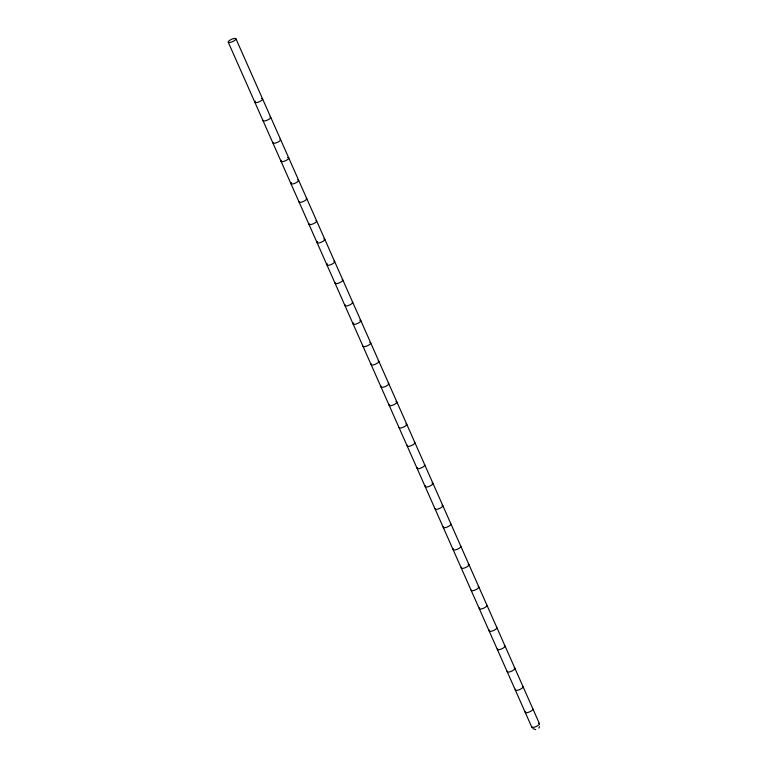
<?xml version="1.0" encoding="UTF-8"?>
<svg xmlns="http://www.w3.org/2000/svg" width="768" height="768" viewBox="0 0 768 768"><rect width="100%" height="100%" fill="white"/><g stroke="black" fill="none" stroke-linecap="round" stroke-linejoin="round"><path stroke-width="1.15" d="M507.283 671.213A4.214 1.267 -23.9 0 0 507.187 671.462L507.293 671.846A4.214 1.267 -23.9 0 0 510.778 671.51L511.987 670.992A4.214 1.267 -23.9 0 0 514.934 668.592L514.838 668.198A4.214 1.267 -23.9 0 0 514.128 667.968M522.605 686.381A4.214 1.267 -23.9 0 1 522.97 686.563L523.075 686.957A4.214 1.267 -23.9 0 1 520.128 689.357L518.918 689.866A4.214 1.267 -23.9 0 1 515.424 690.211L515.328 689.818A4.214 1.267 -23.9 0 1 515.683 689.194M538.79 728.131L539.606 726.672M535.747 729.6L532.838 728.573M235.949 38.813A4.214 1.267 -23.9 0 1 230.429 42.355A4.214 1.267 -23.9 0 1 229.862 40.214A4.214 1.267 -23.9 0 1 235.949 38.813L539.434 723.667M228.23 42.173L531.754 727.114M261.533 98.534A4.214 1.267 -23.9 0 1 261.648 100.349A4.214 1.267 -23.9 0 1 256.435 102.614A4.214 1.267 -23.9 0 1 255.408 101.203M352.147 301.939A4.214 1.267 -23.9 0 1 349.171 305.203A4.214 1.267 -23.9 0 1 345.245 304.867M342.154 279.61A4.214 1.267 -23.9 0 1 339.59 282.758A4.214 1.267 -23.9 0 1 335.232 282.749M388.195 383.28A4.214 1.267 -23.9 0 1 385.219 386.554A4.214 1.267 -23.9 0 1 381.293 386.218M378.202 360.95A4.214 1.267 -23.9 0 1 375.533 364.157A4.214 1.267 -23.9 0 1 371.338 364.003M315.984 220.57A4.214 1.267 -23.9 0 1 313.325 223.766A4.214 1.267 -23.9 0 1 309.13 223.622M306.106 198.259A4.214 1.267 -23.9 0 1 303.638 201.37A4.214 1.267 -23.9 0 1 299.126 201.494M333.763 261.235A4.214 1.267 -23.9 0 1 333.658 263.107A4.214 1.267 -23.9 0 1 328.474 265.315A4.214 1.267 -23.9 0 1 327.494 263.894M323.741 238.925A4.214 1.267 -23.9 0 1 323.856 240.73A4.214 1.267 -23.9 0 1 318.643 242.995A4.214 1.267 -23.9 0 1 317.616 241.584M369.811 342.576A4.214 1.267 -23.9 0 1 367.997 345.504A4.214 1.267 -23.9 0 1 363.014 345.994M359.789 320.266A4.214 1.267 -23.9 0 1 359.904 322.07A4.214 1.267 -23.9 0 1 354.691 324.346A4.214 1.267 -23.9 0 1 353.664 322.934M279.936 139.229A4.214 1.267 -23.9 0 1 277.382 142.378A4.214 1.267 -23.9 0 1 273.024 142.368M269.933 116.909A4.214 1.267 -23.9 0 1 267.792 119.933A4.214 1.267 -23.9 0 1 263.04 120.23M297.581 179.885A4.214 1.267 -23.9 0 1 297.696 181.69A4.214 1.267 -23.9 0 1 292.483 183.965A4.214 1.267 -23.9 0 1 291.456 182.554M287.549 157.584A4.214 1.267 -23.9 0 1 287.942 159.274A4.214 1.267 -23.9 0 1 282.758 161.626A4.214 1.267 -23.9 0 1 281.462 160.339M405.859 423.926A4.214 1.267 -23.9 0 1 404.141 426.806A4.214 1.267 -23.9 0 1 399.043 427.421M395.971 401.616A4.214 1.267 -23.9 0 1 395.914 403.459A4.214 1.267 -23.9 0 1 390.797 405.686A4.214 1.267 -23.9 0 1 389.606 404.381M424.349 464.65A4.214 1.267 -23.9 0 1 421.066 467.981A4.214 1.267 -23.9 0 1 417.427 467.462M414.355 442.32A4.214 1.267 -23.9 0 1 411.379 445.584A4.214 1.267 -23.9 0 1 407.462 445.258M442.032 505.277A4.214 1.267 -23.9 0 1 440.093 508.205A4.214 1.267 -23.9 0 1 435.091 508.762M432.019 482.957A4.214 1.267 -23.9 0 1 431.962 484.8A4.214 1.267 -23.9 0 1 426.845 487.027A4.214 1.267 -23.9 0 1 425.654 485.731M504.24 645.658A4.214 1.267 -23.9 0 1 501.706 648.864A4.214 1.267 -23.9 0 1 497.578 648.624M496.531 627.37A4.214 1.267 -23.9 0 1 493.056 630.72A4.214 1.267 -23.9 0 1 489.523 630.163M486.557 605.03A4.214 1.267 -23.9 0 1 483.274 608.362A4.214 1.267 -23.9 0 1 479.635 607.853M460.397 546A4.214 1.267 -23.9 0 1 457.114 549.331A4.214 1.267 -23.9 0 1 453.475 548.813M450.403 523.661A4.214 1.267 -23.9 0 1 447.427 526.934A4.214 1.267 -23.9 0 1 443.51 526.598M478.08 586.618A4.214 1.267 -23.9 0 1 476.045 589.594A4.214 1.267 -23.9 0 1 471.158 590.035M468.067 564.307A4.214 1.267 -23.9 0 1 468.048 566.112A4.214 1.267 -23.9 0 1 462.998 568.358A4.214 1.267 -23.9 0 1 461.616 567.178M532.579 708.72A4.214 1.267 -23.9 0 1 529.104 712.061A4.214 1.267 -23.9 0 1 525.571 711.504M538.714 723.331A4.214 1.267 -23.9 0 1 536.304 726.461A4.214 1.267 -23.9 0 1 531.85 726.499"/></g></svg>
